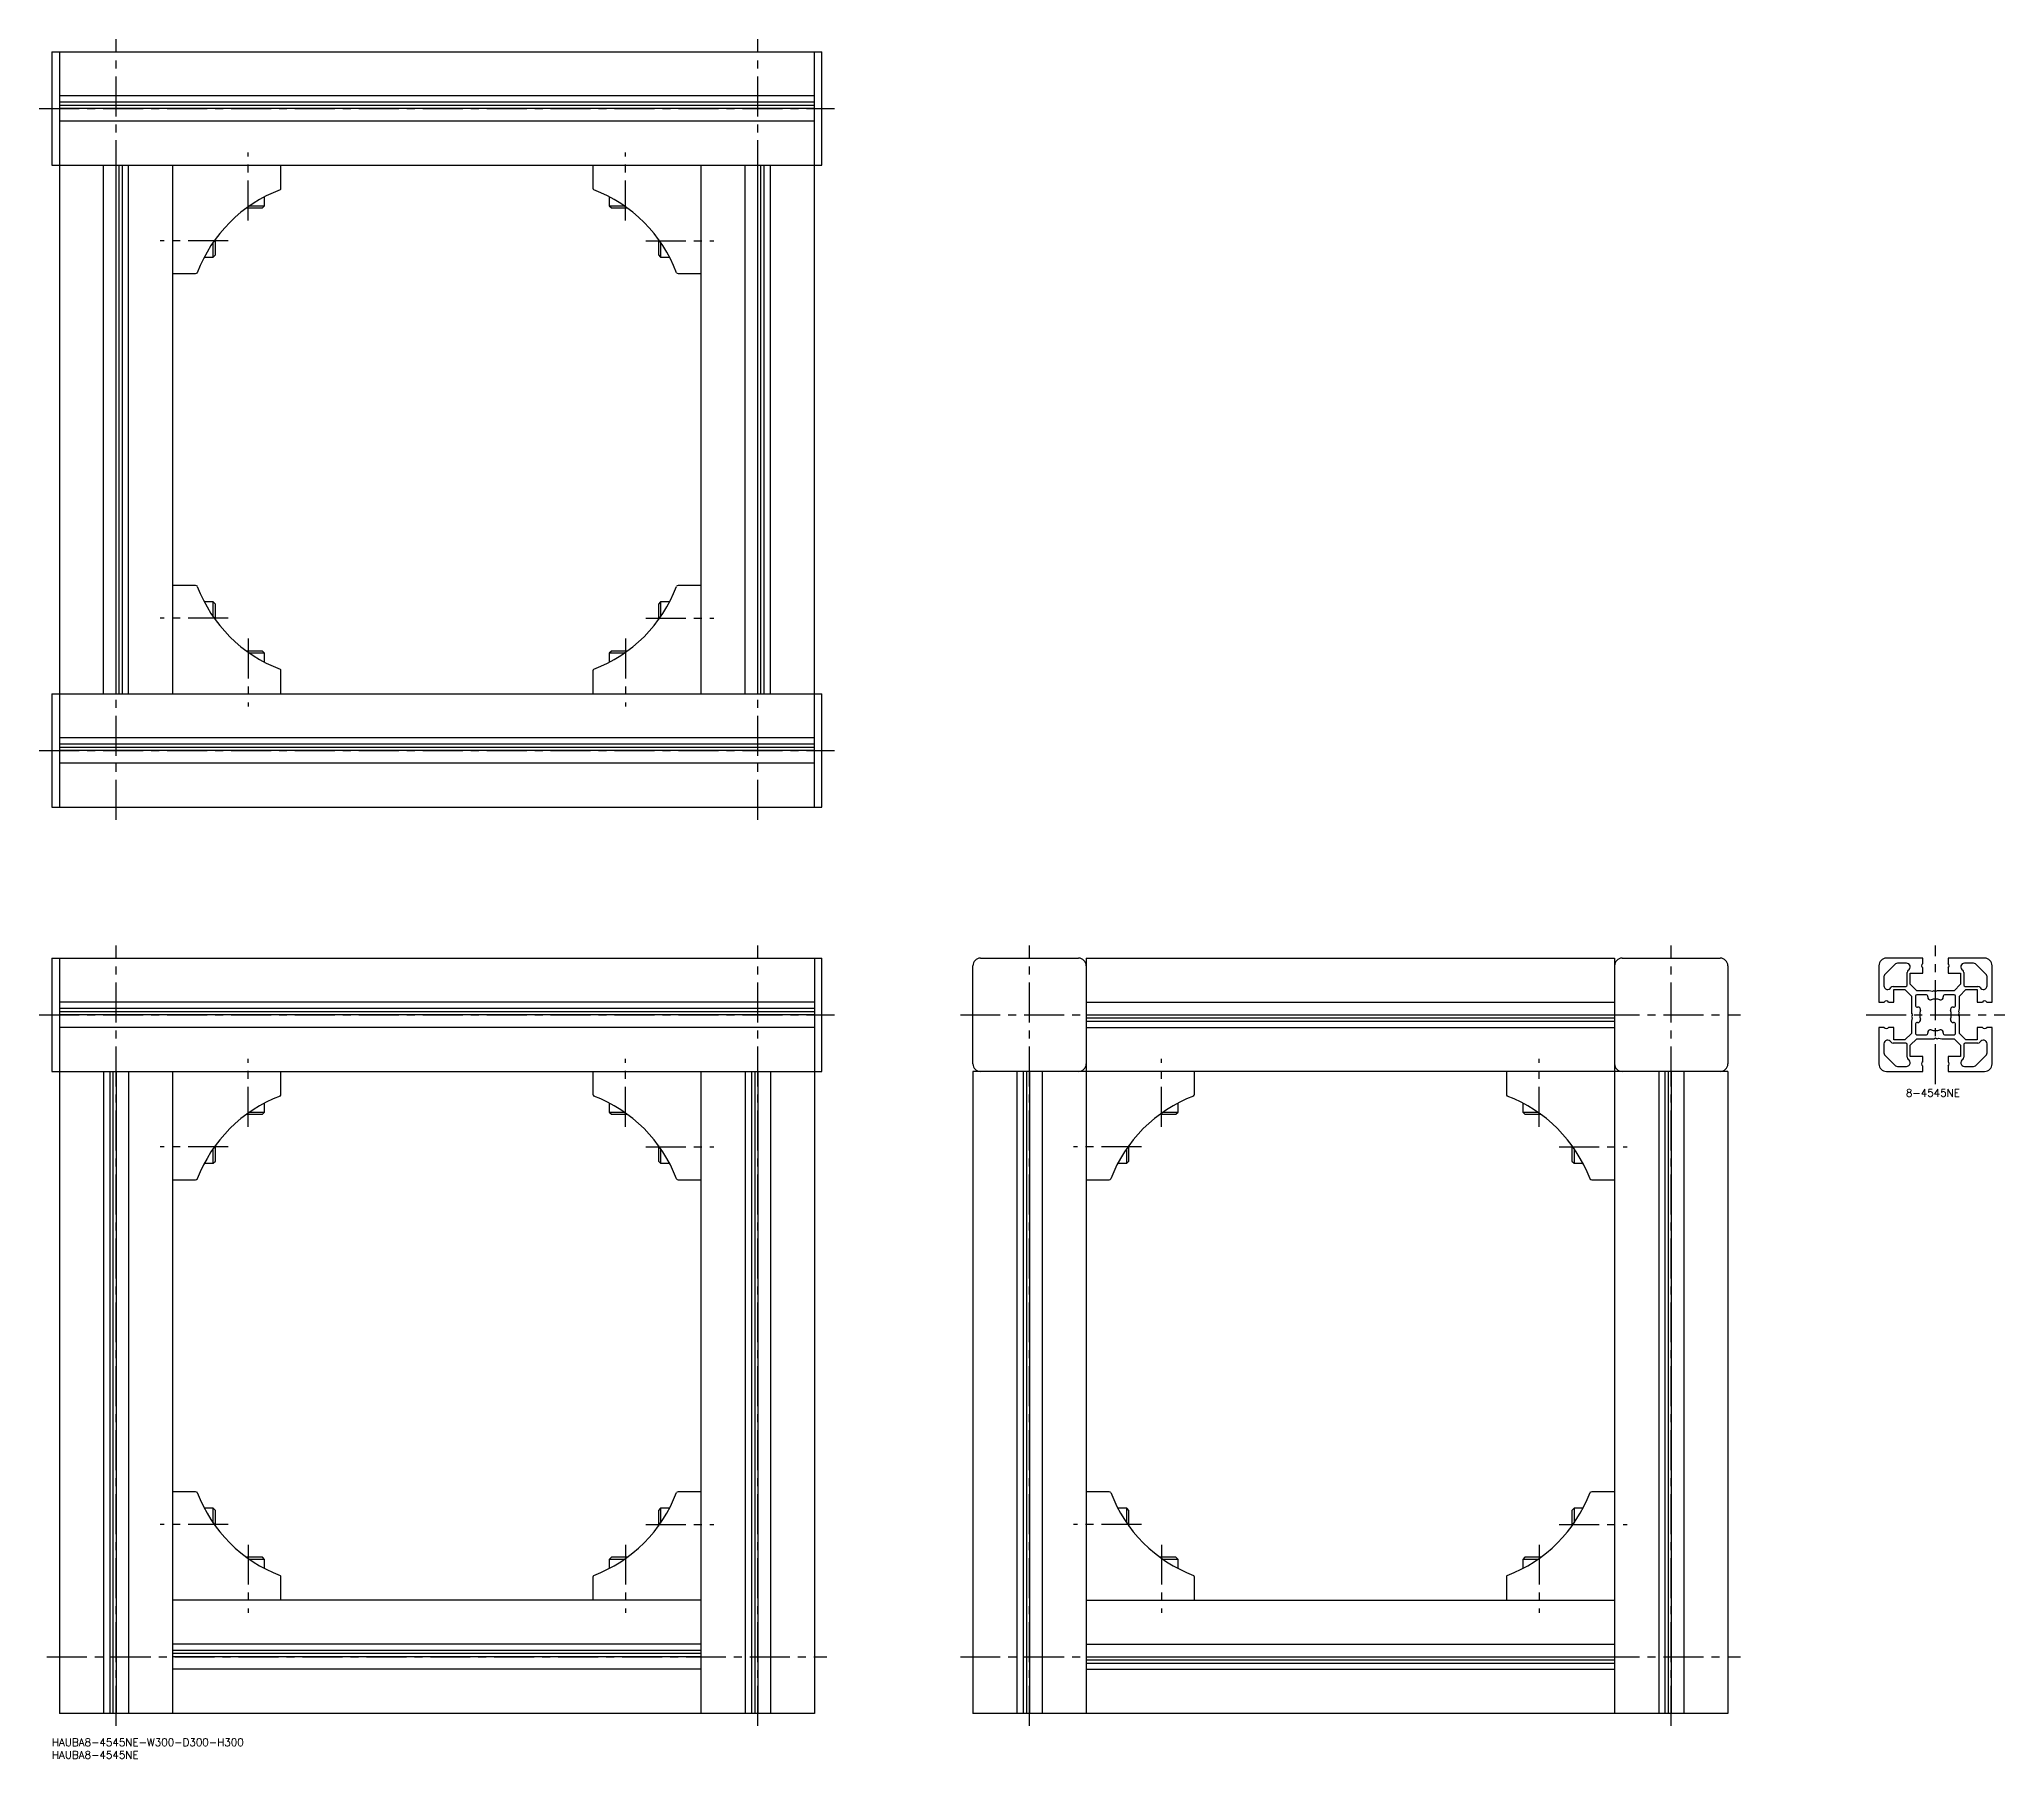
# Model space of a CAD drawing. Extents: x -5 to 776, y -8 to 675.
import ezdxf

# ---------------------------------------------------------------- set-up
doc = ezdxf.new("R2010")
doc.units = 0
doc.header["$LTSCALE"] = 0.5
doc.linetypes.add('CENTER', pattern=[50.8, 31.75, -6.35, 6.35, -6.35])
for name, color, linetype in [('MSM_CENTER', 1, 'CENTER'), ('MSM_CONTINUOUS', 7, 'CONTINUOUS'), ('MSM_PART_NUMBER', 7, 'CONTINUOUS')]:
    doc.layers.add(name, color=color, linetype=linetype)
doc.styles.get("Standard").update_dxf_attribs({"font": 'txt.shx', "height": 3, "bigfont": 'bigfont.shx'})

# ---------------------------------------------------------------- blocks, each defined once
blk = doc.blocks.new('*U8')
at = {"layer": 'MSM_PART_NUMBER'}
blk.add_text('HAUBA8-4545NE-W300-D300-H300', height=3, dxfattribs=at).set_placement((0, -3))
blk = doc.blocks.new('*U9')
at = {"layer": 'MSM_PART_NUMBER'}
blk.add_text('HAUBA8-4545NE', height=3, dxfattribs=at).set_placement((0, -8))
blk = doc.blocks.new('*U10')
at = {"layer": 'MSM_PART_NUMBER'}
blk.add_text('8-4545NE', height=3, dxfattribs=at).set_placement((736.73, 254.97))

msp = doc.modelspace()

# ---------------------------------------------------------------- linework, layer by layer
at = {"layer": 'MSM_CENTER'}
for p, q in [((25.5, 365), (25.5, 675)), ((280.5, 365), (280.5, 675)), ((-5, 647.5), (311, 647.5)), ((78, 603), (78, 630)), ((228, 603), (228, 630)), ((70, 595), (43, 595)), ((236, 595), (263, 595)), ((70, 445), (43, 445)), ((236, 445), (263, 445)), ((78, 437), (78, 410)), ((228, 437), (228, 410)), ((-5, 392.5), (311, 392.5)), ((25.5, 5), (25.5, 315)), ((280.5, 5), (280.5, 315)), ((388.5, 5), (388.5, 315)), ((643.5, 5), (643.5, 315)), ((748.5, 260), (748.5, 315)), ((-5, 287.5), (311, 287.5)), ((361, 287.5), (671, 287.5)), ((721, 287.5), (776, 287.5)), ((78, 243), (78, 270)), ((228, 243), (228, 270)), ((441, 243), (441, 270)), ((591, 243), (591, 270)), ((70, 235), (43, 235)), ((236, 235), (263, 235)), ((433, 235), (406, 235)), ((599, 235), (626, 235)), ((70, 85), (43, 85)), ((236, 85), (263, 85)), ((433, 85), (406, 85)), ((599, 85), (626, 85)), ((78, 77), (78, 50)), ((228, 77), (228, 50)), ((441, 77), (441, 50)), ((591, 77), (591, 50)), ((-2, 32.5), (308, 32.5)), ((361, 32.5), (671, 32.5))]:
    msp.add_line(p, q, dxfattribs=at)
at = {"layer": 'MSM_CONTINUOUS'}
for p, q in [((0, 670), (306, 670)), ((0, 670), (0, 625)), ((3, 670), (3, 370)), ((303, 370), (303, 670)), ((306, 625), (306, 670)), ((303, 652.5), (3, 652.5)), ((303, 650), (3, 650)), ((303, 648.72), (3, 648.72)), ((303, 647.5), (3, 647.5)), ((303, 642.5), (3, 642.5)), ((0, 625), (306, 625)), ((20.5, 415), (20.5, 625)), ((25.5, 415), (25.5, 625)), ((26.72, 415), (26.72, 625)), ((28, 415), (28, 625)), ((30.5, 415), (30.5, 625)), ((48, 415), (48, 625)), ((91, 615.91), (91, 625)), ((215, 625), (215, 615.91)), ((258, 415), (258, 625)), ((275.5, 415), (275.5, 625)), ((280.5, 415), (280.5, 625)), ((281.72, 415), (281.72, 625)), ((283, 415), (283, 625)), ((285.5, 415), (285.5, 625)), ((84.5, 608.87), (84.5, 612.42)), ((221.5, 612.42), (221.5, 608.87)), ((77.39, 608), (83.63, 608)), ((78.61, 608.87), (84.5, 608.87)), ((83.63, 608), (84.5, 608.87)), ((221.5, 608.87), (222.37, 608)), ((221.5, 608.87), (227.39, 608.87)), ((222.37, 608), (228.61, 608)), ((64.13, 588.5), (64.13, 594.39)), ((65, 589.37), (65, 595.61)), ((241, 595.61), (241, 589.37)), ((241.87, 594.39), (241.87, 588.5)), ((60.58, 588.5), (64.13, 588.5)), ((64.13, 588.5), (65, 589.37)), ((241, 589.37), (241.87, 588.5)), ((241.87, 588.5), (245.42, 588.5)), ((48, 582), (57.09, 582)), ((248.91, 582), (258, 582)), ((57.09, 458), (48, 458)), ((258, 458), (248.91, 458)), ((64.13, 451.5), (60.58, 451.5)), ((65, 450.63), (64.13, 451.5)), ((64.13, 445.61), (64.13, 451.5)), ((65, 444.39), (65, 450.63)), ((241.87, 451.5), (241, 450.63)), ((241, 450.63), (241, 444.39)), ((245.42, 451.5), (241.87, 451.5)), ((241.87, 451.5), (241.87, 445.61)), ((83.63, 432), (77.39, 432)), ((84.5, 431.13), (78.61, 431.13)), ((84.5, 431.13), (83.63, 432)), ((84.5, 427.58), (84.5, 431.13)), ((222.37, 432), (221.5, 431.13)), ((221.5, 431.13), (221.5, 427.58)), ((227.39, 431.13), (221.5, 431.13)), ((228.61, 432), (222.37, 432)), ((91, 415), (91, 424.09)), ((215, 424.09), (215, 415)), ((0, 415), (306, 415)), ((0, 415), (0, 370)), ((306, 370), (306, 415)), ((303, 397.5), (3, 397.5)), ((303, 395), (3, 395)), ((303, 393.72), (3, 393.72)), ((303, 392.5), (3, 392.5)), ((303, 387.5), (3, 387.5)), ((0, 370), (306, 370)), ((0, 310), (306, 310)), ((0, 310), (0, 265)), ((3, 310), (3, 10)), ((303, 310), (303, 10)), ((306, 265), (306, 310)), ((366, 268), (366, 307)), ((369, 310), (408, 310)), ((411, 310), (411, 10)), ((411, 310), (621, 310)), ((621, 310), (621, 10)), ((624, 310), (663, 310)), ((666, 307), (666, 268)), ((726, 307), (726, 292.5)), ((732.64, 307.71), (728.29, 303.36)), ((743.5, 310), (729, 310)), ((736.95, 308), (733.35, 308)), ((743.5, 307.87), (743.5, 310)), ((743.5, 304), (743.5, 306.13)), ((768, 310), (753.5, 310)), ((753.5, 310), (753.5, 307.87)), ((753.5, 306.13), (753.5, 304)), ((763.65, 308), (760.05, 308)), ((768.71, 303.36), (764.36, 307.71)), ((771, 292.5), (771, 307)), ((728, 302.65), (728, 299.05)), ((731.67, 298.8), (736.7, 298.8)), ((732, 292.5), (732, 297.5)), ((732, 297.5), (736.38, 297.5)), ((736.38, 297.5), (739, 294.88)), ((737.2, 299.3), (737.2, 304.33)), ((738.5, 299.62), (738.5, 304)), ((738.5, 304), (743.5, 304)), ((741.12, 297), (738.5, 299.62)), ((746, 297), (741.12, 297)), ((747.28, 296.75), (746, 297)), ((747.6, 296.93), (747.28, 296.75)), ((748.5, 296.7), (748.1, 296.93)), ((748.9, 296.93), (748.5, 296.7)), ((755.88, 297), (749.15, 297)), ((753.5, 304), (758.5, 304)), ((758.5, 299.62), (755.88, 297)), ((758, 294.88), (760.62, 297.5)), ((758.5, 304), (758.5, 299.62)), ((759.8, 304.33), (759.8, 299.3)), ((760.3, 298.8), (765.33, 298.8)), ((760.62, 297.5), (765, 297.5)), ((765, 297.5), (765, 292.5)), ((769, 299.05), (769, 302.65)), ((303, 292.5), (3, 292.5)), ((303, 290), (3, 290)), ((411, 292.5), (621, 292.5)), ((726, 292.5), (728.13, 292.5)), ((729.87, 292.5), (732, 292.5)), ((739, 294.88), (739, 288.15)), ((740.6, 294.9), (740.6, 291.1)), ((744.9, 295.4), (741.1, 295.4)), ((755.9, 295.4), (752.1, 295.4)), ((756.4, 291.1), (756.4, 294.9)), ((757.75, 288.72), (758, 290)), ((758, 290), (758, 294.88)), ((765, 292.5), (767.13, 292.5)), ((768.87, 292.5), (771, 292.5)), ((303, 288.72), (3, 288.72)), ((303, 287.5), (3, 287.5)), ((303, 282.5), (3, 282.5)), ((411, 287.5), (621, 287.5)), ((411, 286.28), (621, 286.28)), ((411, 285), (621, 285)), ((411, 282.5), (621, 282.5)), ((728.13, 282.5), (726, 282.5)), ((726, 282.5), (726, 268)), ((732, 282.5), (729.87, 282.5)), ((732, 277.5), (732, 282.5)), ((739.25, 286.28), (739, 285)), ((739, 285), (739, 280.12)), ((739.07, 287.9), (739.3, 287.5)), ((739.3, 287.5), (739.07, 287.1)), ((739.07, 286.6), (739.25, 286.28)), ((740.6, 283.9), (740.6, 280.1)), ((756.4, 280.1), (756.4, 283.9)), ((757.7, 287.5), (757.93, 287.9)), ((757.93, 287.1), (757.7, 287.5)), ((757.93, 288.4), (757.75, 288.72)), ((758, 280.12), (758, 286.85)), ((765, 282.5), (765, 277.5)), ((767.13, 282.5), (765, 282.5)), ((771, 282.5), (768.87, 282.5)), ((771, 268), (771, 282.5)), ((728, 275.95), (728, 272.35)), ((736.7, 276.2), (731.67, 276.2)), ((736.38, 277.5), (732, 277.5)), ((739, 280.12), (736.38, 277.5)), ((737.2, 270.67), (737.2, 275.7)), ((738.5, 275.38), (741.12, 278)), ((738.5, 271), (738.5, 275.38)), ((741.1, 279.6), (744.9, 279.6)), ((741.12, 278), (747.85, 278)), ((748.1, 278.07), (748.5, 278.3)), ((748.5, 278.3), (748.9, 278.07)), ((749.4, 278.07), (749.72, 278.25)), ((749.72, 278.25), (751, 278)), ((751, 278), (755.88, 278)), ((752.1, 279.6), (755.9, 279.6)), ((755.88, 278), (758.5, 275.38)), ((760.62, 277.5), (758, 280.12)), ((758.5, 275.38), (758.5, 271)), ((759.8, 275.7), (759.8, 270.67)), ((765.33, 276.2), (760.3, 276.2)), ((765, 277.5), (760.62, 277.5)), ((769, 272.35), (769, 275.95)), ((728.29, 271.64), (732.64, 267.29)), ((733.35, 267), (736.95, 267)), ((743.5, 271), (738.5, 271)), ((743.5, 268.87), (743.5, 271)), ((743.5, 265), (743.5, 267.13)), ((758.5, 271), (753.5, 271)), ((753.5, 271), (753.5, 268.87)), ((753.5, 267.13), (753.5, 265)), ((760.05, 267), (763.65, 267)), ((764.36, 267.29), (768.71, 271.64)), ((0, 265), (306, 265)), ((20.5, 265), (20.5, 10)), ((23, 265), (23, 10)), ((24.28, 265), (24.28, 10)), ((25.5, 265), (25.5, 10)), ((30.5, 265), (30.5, 10)), ((48, 10), (48, 265)), ((91, 255.91), (91, 265)), ((215, 265), (215, 255.91)), ((258, 10), (258, 265)), ((275.5, 265), (275.5, 10)), ((278, 265), (278, 10)), ((279.28, 265), (279.28, 10)), ((280.5, 265), (280.5, 10)), ((285.5, 265), (285.5, 10)), ((666, 265), (366, 265)), ((366, 265), (366, 10)), ((383.5, 265), (383.5, 10)), ((386, 265), (386, 10)), ((387.28, 265), (387.28, 10)), ((388.5, 265), (388.5, 10)), ((393.5, 265), (393.5, 10)), ((454, 255.91), (454, 265)), ((578, 265), (578, 255.91)), ((638.5, 265), (638.5, 10)), ((641, 265), (641, 10)), ((642.28, 265), (642.28, 10)), ((643.5, 265), (643.5, 10)), ((648.5, 265), (648.5, 10)), ((666, 265), (666, 10)), ((729, 265), (743.5, 265)), ((753.5, 265), (768, 265)), ((84.5, 248.87), (84.5, 252.42)), ((221.5, 252.42), (221.5, 248.87)), ((447.5, 248.87), (447.5, 252.42)), ((584.5, 252.42), (584.5, 248.87)), ((77.39, 248), (83.63, 248)), ((78.61, 248.87), (84.5, 248.87)), ((83.63, 248), (84.5, 248.87)), ((221.5, 248.87), (222.37, 248)), ((221.5, 248.87), (227.39, 248.87)), ((222.37, 248), (228.61, 248)), ((440.39, 248), (446.63, 248)), ((441.61, 248.87), (447.5, 248.87)), ((446.63, 248), (447.5, 248.87)), ((584.5, 248.87), (585.37, 248)), ((584.5, 248.87), (590.39, 248.87)), ((585.37, 248), (591.61, 248)), ((64.13, 228.5), (64.13, 234.39)), ((65, 229.37), (65, 235.61)), ((241, 235.61), (241, 229.37)), ((241.87, 234.39), (241.87, 228.5)), ((427.13, 228.5), (427.13, 234.39)), ((428, 229.37), (428, 235.61)), ((604, 235.61), (604, 229.37)), ((604.87, 234.39), (604.87, 228.5)), ((60.58, 228.5), (64.13, 228.5)), ((64.13, 228.5), (65, 229.37)), ((241, 229.37), (241.87, 228.5)), ((241.87, 228.5), (245.42, 228.5)), ((423.58, 228.5), (427.13, 228.5)), ((427.13, 228.5), (428, 229.37)), ((604, 229.37), (604.87, 228.5)), ((604.87, 228.5), (608.42, 228.5)), ((48, 222), (57.09, 222)), ((248.91, 222), (258, 222)), ((411, 222), (420.09, 222)), ((611.91, 222), (621, 222)), ((57.09, 98), (48, 98)), ((258, 98), (248.91, 98)), ((420.09, 98), (411, 98)), ((621, 98), (611.91, 98)), ((64.13, 91.5), (60.58, 91.5)), ((65, 90.63), (64.13, 91.5)), ((64.13, 85.61), (64.13, 91.5)), ((65, 84.39), (65, 90.63)), ((241.87, 91.5), (241, 90.63)), ((241, 90.63), (241, 84.39)), ((245.42, 91.5), (241.87, 91.5)), ((241.87, 91.5), (241.87, 85.61)), ((427.13, 91.5), (423.58, 91.5)), ((428, 90.63), (427.13, 91.5)), ((427.13, 85.61), (427.13, 91.5)), ((428, 84.39), (428, 90.63)), ((604.87, 91.5), (604, 90.63)), ((604, 90.63), (604, 84.39)), ((608.42, 91.5), (604.87, 91.5)), ((604.87, 91.5), (604.87, 85.61)), ((83.63, 72), (77.39, 72)), ((84.5, 71.13), (78.61, 71.13)), ((84.5, 71.13), (83.63, 72)), ((84.5, 67.58), (84.5, 71.13)), ((222.37, 72), (221.5, 71.13)), ((221.5, 71.13), (221.5, 67.58)), ((227.39, 71.13), (221.5, 71.13)), ((228.61, 72), (222.37, 72)), ((446.63, 72), (440.39, 72)), ((447.5, 71.13), (441.61, 71.13)), ((447.5, 71.13), (446.63, 72)), ((447.5, 67.58), (447.5, 71.13)), ((585.37, 72), (584.5, 71.13)), ((584.5, 71.13), (584.5, 67.58)), ((590.39, 71.13), (584.5, 71.13)), ((591.61, 72), (585.37, 72)), ((91, 55), (91, 64.09)), ((215, 64.09), (215, 55)), ((454, 55), (454, 64.09)), ((578, 64.09), (578, 55)), ((258, 55), (48, 55)), ((411, 55), (621, 55)), ((258, 37.5), (48, 37.5)), ((258, 35), (48, 35)), ((258, 33.72), (48, 33.72)), ((258, 32.5), (48, 32.5)), ((411, 37.5), (621, 37.5)), ((411, 32.5), (621, 32.5)), ((411, 31.28), (621, 31.28)), ((258, 27.5), (48, 27.5)), ((411, 30), (621, 30)), ((411, 27.5), (621, 27.5)), ((303, 10), (3, 10)), ((666, 10), (366, 10))]:
    msp.add_line(p, q, dxfattribs=at)
for centre, radius, start, end in [((110.78, 562.22), 56.67, 110.7505, 159.2495), ((90, 615.91), 1, 315, 0), ((216, 615.91), 1, 180, 225), ((195.22, 562.22), 56.67, 20.7505, 69.2495), ((57.09, 583), 1, 270, 315), ((248.91, 583), 1, 225, 270), ((57.09, 457), 1, 45, 90), ((110.78, 477.78), 56.67, 200.7505, 249.2495), ((195.22, 477.78), 56.67, 290.7505, 339.2495), ((248.91, 457), 1, 90, 135), ((90, 424.09), 1, 0, 45), ((216, 424.09), 1, 135, 180), ((369, 307), 3, 90, 180), ((408, 307), 3, 0, 90), ((624, 307), 3, 90, 180), ((663, 307), 3, 0, 90), ((729, 307), 3, 90, 180), ((733.35, 307), 1, 90, 135), ((736.95, 306.5), 1.5, 300, 90), ((738.2, 304.33), 1, 120.00001, 180), ((744, 307), 1, 120, 240), ((753, 307), 1, 300, 60), ((760.05, 306.5), 1.5, 90, 240), ((758.8, 304.33), 1, 0, 60), ((763.65, 307), 1, 45, 90), ((768, 307), 3, 0, 90), ((729, 302.65), 1, 135, 180), ((729.5, 299.05), 1.5, 180, 330), ((731.67, 297.8), 1, 90, 150), ((736.7, 299.3), 0.5, 270, 0), ((747.85, 296.5), 0.5, 60, 120), ((749.15, 296.5), 0.5, 90, 120), ((760.3, 299.3), 0.5, 180, 270), ((765.33, 297.8), 1, 30, 90), ((767.5, 299.05), 1.5, 210, 0), ((768, 302.65), 1, 0, 45), ((729, 292), 1, 30, 150), ((741.1, 294.9), 0.5, 90, 180), ((741.2, 291.1), 0.6, 180, 282.34374), ((741.54, 289.54), 1, 343.68226, 102.34374), ((748.5, 287.5), 6.25, 163.68226, 196.31774), ((744.9, 294.8), 0.6, 347.65626, 90), ((746.46, 294.46), 1, 167.65626, 286.31774), ((748.5, 287.5), 6.25, 73.68226, 106.31774), ((750.54, 294.46), 1, 253.68226, 12.34374), ((752.1, 294.8), 0.6, 90, 192.34374), ((755.46, 289.54), 1, 77.65626, 196.31774), ((748.5, 287.5), 6.25, 343.68226, 16.31774), ((755.8, 291.1), 0.6, 257.65626, 0), ((755.9, 294.9), 0.5, 0, 90), ((768, 292), 1, 30, 150), ((729, 283), 1, 210, 330), ((739.5, 288.15), 0.5, 180, 210), ((739.5, 286.85), 0.5, 150, 210), ((741.2, 283.9), 0.6, 77.65626, 180), ((741.54, 285.46), 1, 257.65626, 16.31774), ((746.46, 280.54), 1, 73.68226, 192.34374), ((748.5, 287.5), 6.25, 253.68226, 286.31774), ((750.54, 280.54), 1, 347.65626, 106.31774), ((755.46, 285.46), 1, 163.68226, 282.34374), ((755.8, 283.9), 0.6, 0, 102.34374), ((757.5, 288.15), 0.5, 330, 30), ((757.5, 286.85), 0.5, 0, 30), ((768, 283), 1, 210, 330), ((729.5, 275.95), 1.5, 30, 180), ((731.67, 277.2), 1, 210.00001, 270), ((736.7, 275.7), 0.5, 0, 90), ((741.1, 280.1), 0.5, 180, 270), ((744.9, 280.2), 0.6, 270, 12.34374), ((747.85, 278.5), 0.5, 270, 300), ((749.15, 278.5), 0.5, 240, 300), ((752.1, 280.2), 0.6, 167.65626, 270), ((755.9, 280.1), 0.5, 270, 0), ((760.3, 275.7), 0.5, 90, 180), ((765.33, 277.2), 1, 270, 329.99999), ((767.5, 275.95), 1.5, 0, 150), ((369, 268), 3, 180, 270), ((408, 268), 3, 270, 0), ((624, 268), 3, 180, 270), ((663, 268), 3, 270, 0), ((729, 268), 3, 180, 270), ((729, 272.35), 1, 180, 225), ((733.35, 268), 1, 225, 270), ((736.95, 268.5), 1.5, 270, 60), ((738.2, 270.67), 1, 180, 239.99999), ((744, 268), 1, 120, 240), ((753, 268), 1, 300, 60), ((760.05, 268.5), 1.5, 120, 270), ((758.8, 270.67), 1, 300, 0), ((763.65, 268), 1, 270, 315), ((768, 268), 3, 270, 0), ((768, 272.35), 1, 315, 0), ((110.78, 202.22), 56.67, 110.7505, 159.2495), ((90, 255.91), 1, 315, 0), ((216, 255.91), 1, 180, 225), ((195.22, 202.22), 56.67, 20.7505, 69.2495), ((473.78, 202.22), 56.67, 110.7505, 159.2495), ((453, 255.91), 1, 315, 0), ((579, 255.91), 1, 180, 225), ((558.22, 202.22), 56.67, 20.7505, 69.2495), ((57.09, 223), 1, 270, 315), ((248.91, 223), 1, 225, 270), ((420.09, 223), 1, 270, 315), ((611.91, 223), 1, 225, 270), ((57.09, 97), 1, 45, 90), ((110.78, 117.78), 56.67, 200.7505, 249.2495), ((195.22, 117.78), 56.67, 290.7505, 339.2495), ((248.91, 97), 1, 90, 135), ((420.09, 97), 1, 45, 90), ((473.78, 117.78), 56.67, 200.7505, 249.2495), ((558.22, 117.78), 56.67, 290.7505, 339.2495), ((611.91, 97), 1, 90, 135), ((90, 64.09), 1, 0, 45), ((216, 64.09), 1, 135, 180), ((453, 64.09), 1, 0, 45), ((579, 64.09), 1, 135, 180)]:
    msp.add_arc(centre, radius, start, end, dxfattribs=at)

# ---------------------------------------------------------------- block references
for name in ['*U10', '*U8', '*U9']:
    msp.add_blockref(name, (0, 0), dxfattribs=at)

doc.saveas('drawing.dxf')
